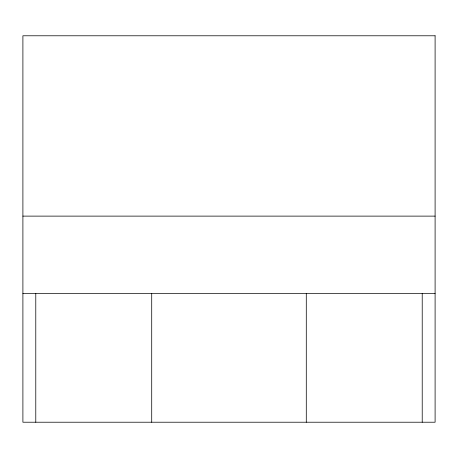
<?xml version="1.0" encoding="UTF-8"?>
<svg xmlns="http://www.w3.org/2000/svg" width="458" height="458" viewBox="0 0 458 458"><rect width="100%" height="100%" fill="white"/><g stroke="black" fill="none" stroke-linecap="round" stroke-linejoin="round"><path stroke-width="0.69" d="M22.9 216.119L435.1 216.119M22.9 293.406L435.1 293.406M422.219 293.406L422.219 422.219M306.288 293.406L306.288 422.219M151.713 293.406L151.713 422.219M35.781 293.406L35.781 422.219M435.1 35.781L22.9 35.781L22.9 422.219L435.1 422.219L435.1 35.781"/></g></svg>
